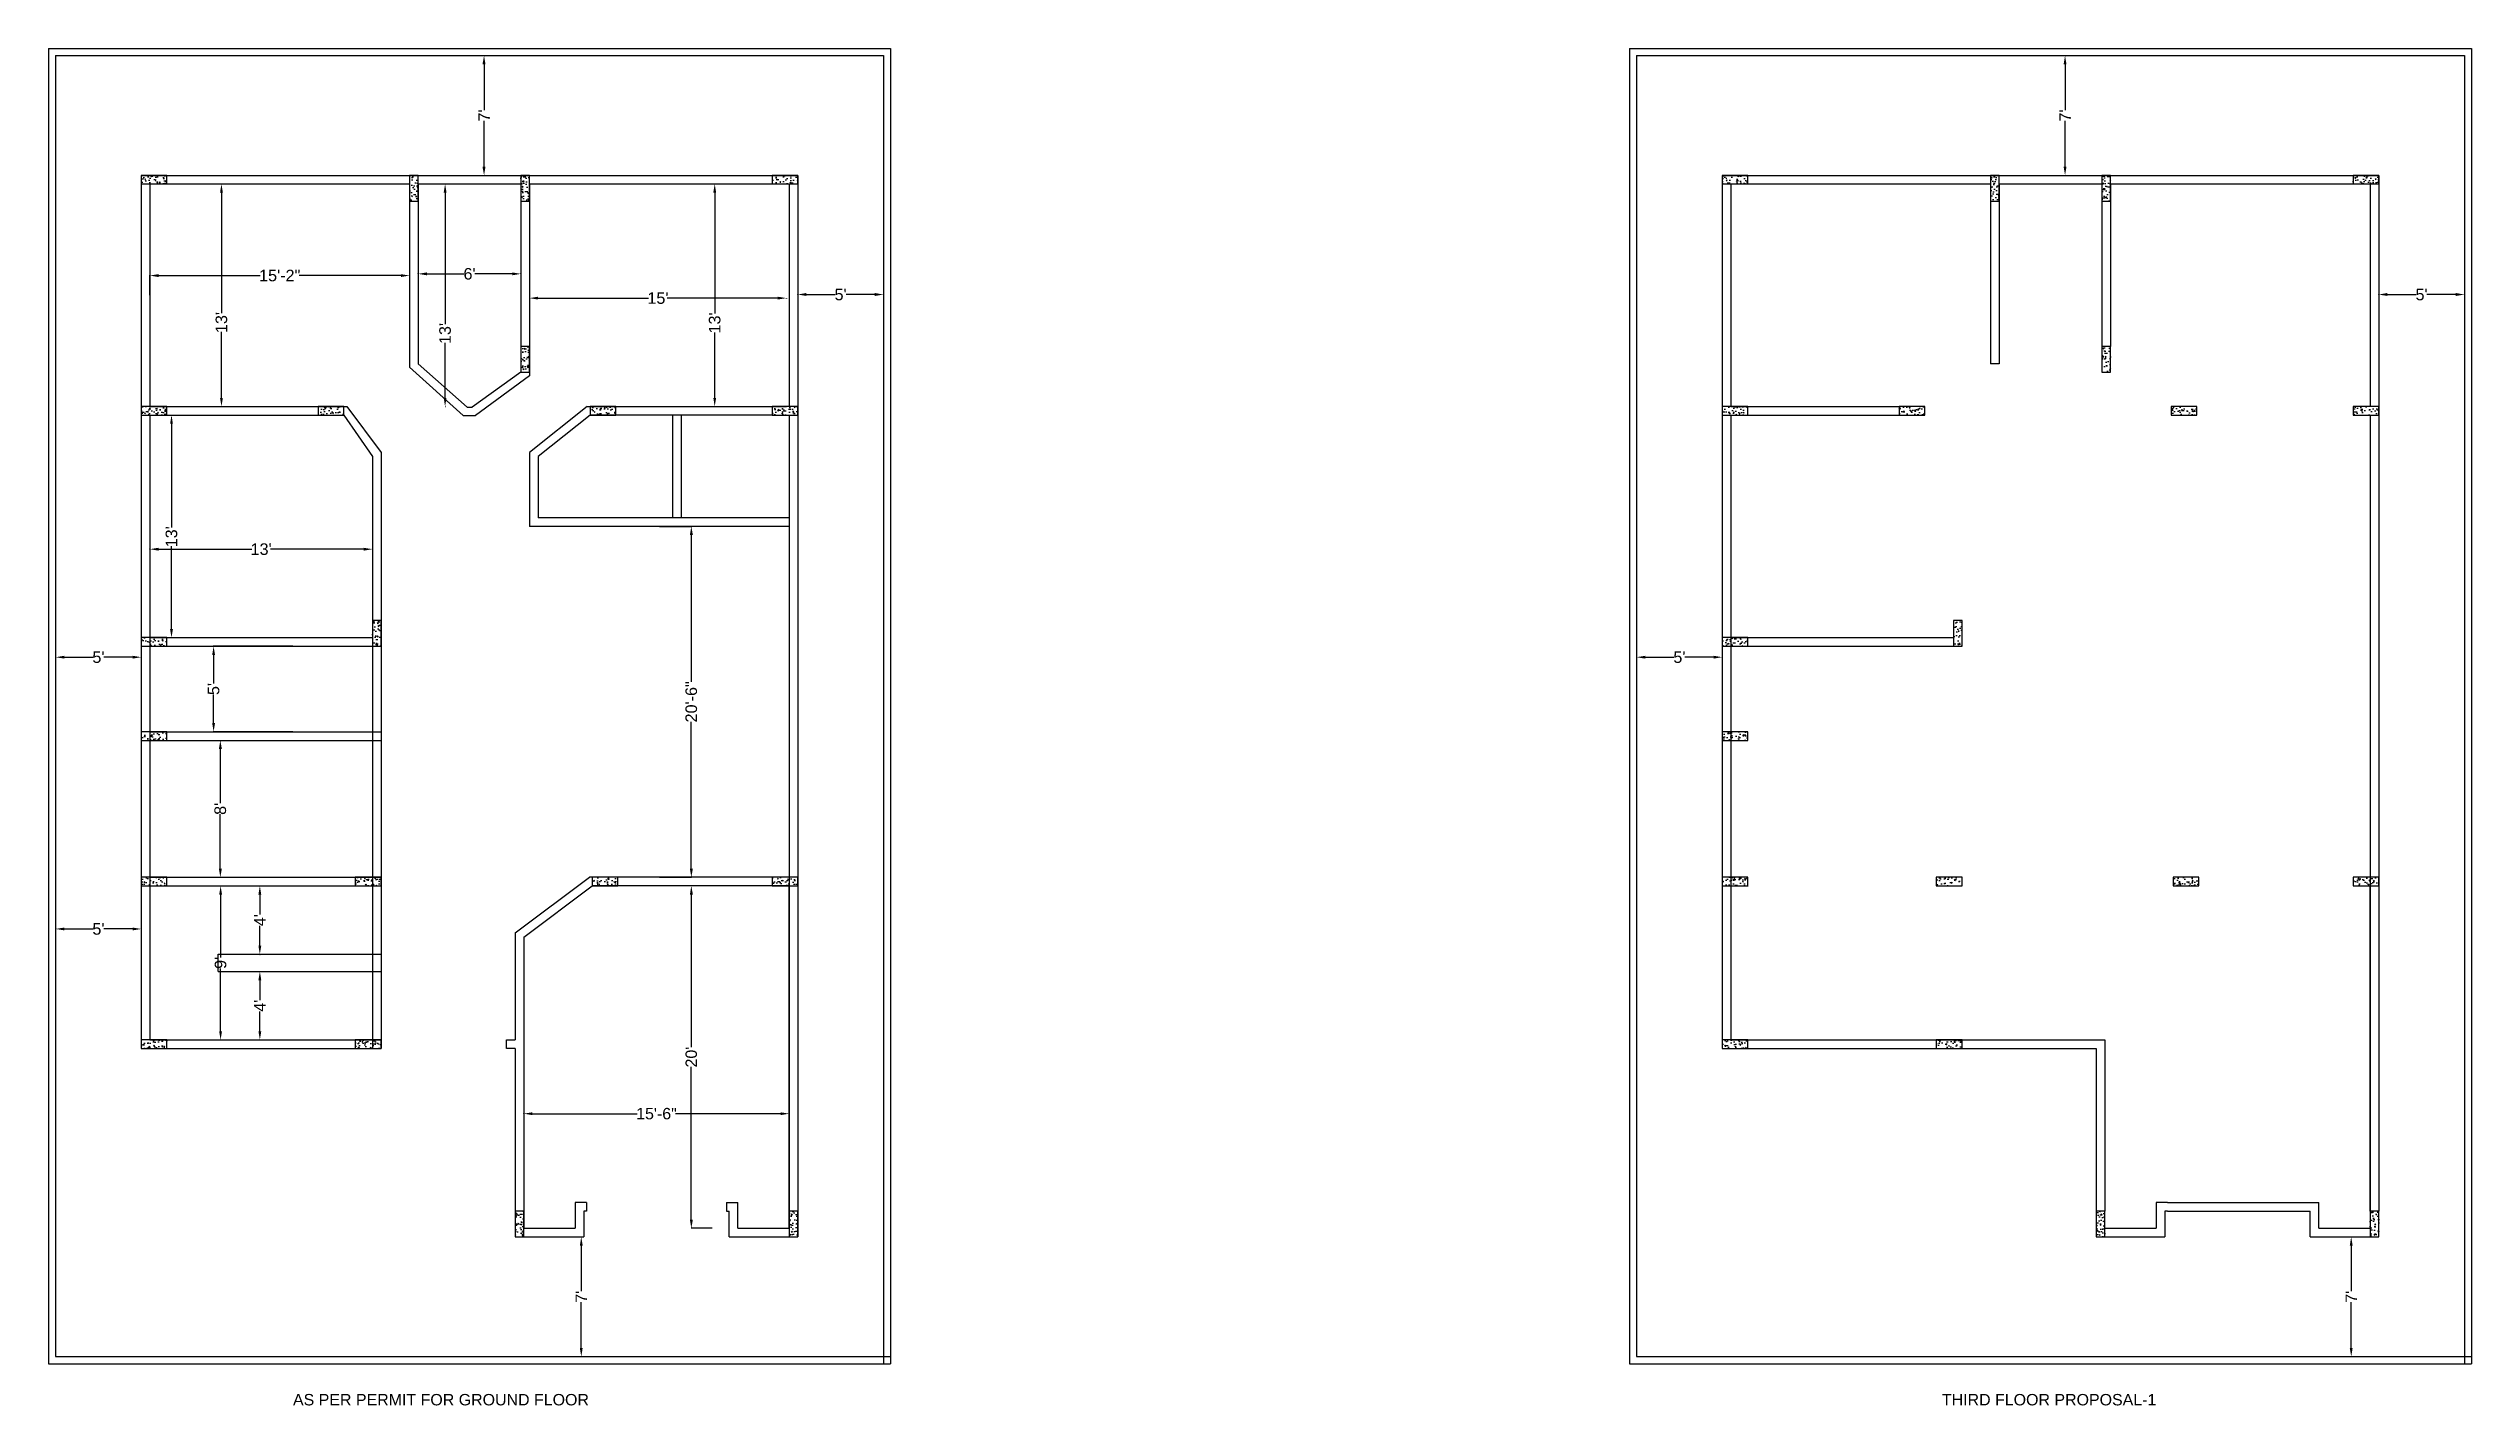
# Model space of a CAD drawing. Header units: inches. Extents: x 213 to 1911, y -251 to 700.
import ezdxf

# ---------------------------------------------------------------- set-up
doc = ezdxf.new("R2010")
doc.units = ezdxf.units.IN
doc.header["$MEASUREMENT"] = 0
for name, color, linetype in [('colums', 1, 'Continuous'), ('text', 3, 'Continuous'), ('walls', 8, 'Continuous')]:
    doc.layers.add(name, color=color, linetype=linetype)
doc.styles.get("Standard").update_dxf_attribs({"font": 'arial.ttf', "height": 8})
doc.dimstyles.get("Standard").update_dxf_attribs({"dimtxt": 8.125, "dimasz": 6.125, "dimexe": 0.18, "dimexo": 0.0625, "dimgap": 0.09, "dimtad": 0, "dimtoh": 1, "dimdec": 1, "dimzin": 0, "dimdsep": 46, "dimlunit": 4, "dimtxsty": 'Standard', "dimcen": 0.09, "dimadec": 0, "dimazin": 0, "dimtfac": 1, "dimtdec": 1, "dimtofl": 0, "dimtmove": 0, "dimatfit": 3, "dimfxl": 1, "dimtolj": 1, "dimtzin": 0, "dimarcsym": 0})

# ---------------------------------------------------------------- blocks, each defined once
blk = doc.blocks.new('*D1')
at = {"color": 0, "lineweight": -2, "transparency": 16777216}
for p, q in [((518.5, 695.4), (518.6, 695.4)), ((518.5, 689.3), (518.5, 657.2)), ((518.5, 617.5), (518.5, 649.6)), ((518.5, 611.4), (518.6, 611.4))]:
    blk.add_line(p, q, dxfattribs=at)
at = {"color": 0, "transparency": 16777216}
for points in [[(517.4, 689.3), (519.5, 689.3), (518.5, 695.4)], [(517.4, 617.5), (519.5, 617.5), (518.5, 611.4)]]:
    blk.add_solid(points, dxfattribs=at)
at = {"layer": 'Defpoints', "color": 0, "transparency": 16777216}
for p in [(518.5, 695.4), (518.5, 695.4), (518.5, 611.4)]:
    blk.add_point(p, dxfattribs=at)
at = {"color": 0, "transparency": 16777216, "insert": (518.5, 653.4), "char_height": 8.12, "attachment_point": 5, "rotation": 90}
blk.add_mtext("\\A1;7'", dxfattribs=at)
blk = doc.blocks.new('*D2')
at = {"color": 0, "lineweight": -2, "transparency": 16777216}
for p, q in [((334.5, 605.4), (334.7, 605.4)), ((334.5, 599.3), (334.5, 514.9)), ((334.5, 455.5), (334.5, 501.7)), ((334.5, 449.4), (334.7, 449.4))]:
    blk.add_line(p, q, dxfattribs=at)
at = {"color": 0, "transparency": 16777216}
for points in [[(333.5, 599.3), (335.5, 599.3), (334.5, 605.4)], [(333.5, 455.5), (335.5, 455.5), (334.5, 449.4)]]:
    blk.add_solid(points, dxfattribs=at)
at = {"layer": 'Defpoints', "color": 0, "transparency": 16777216}
for p in [(334.5, 605.4), (334.5, 449.4), (334.5, 449.4)]:
    blk.add_point(p, dxfattribs=at)
at = {"color": 0, "transparency": 16777216, "insert": (334.5, 508.3), "char_height": 8.12, "attachment_point": 5, "rotation": 90}
blk.add_mtext("\\A1;13'", dxfattribs=at)
blk = doc.blocks.new('*D3')
at = {"color": 0, "lineweight": -2, "transparency": 16777216}
for p, q in [((284.3, 527.5), (284.3, 541.4)), ((290.4, 541.2), (361.6, 541.2)), ((460.2, 541.2), (389, 541.2)), ((466.3, 541.2), (466.3, 541.4))]:
    blk.add_line(p, q, dxfattribs=at)
at = {"color": 0, "transparency": 16777216}
for points in [[(290.4, 542.2), (290.4, 540.2), (284.3, 541.2)], [(460.2, 542.2), (460.2, 540.2), (466.3, 541.2)]]:
    blk.add_solid(points, dxfattribs=at)
at = {"layer": 'Defpoints', "color": 0, "transparency": 16777216}
for p in [(284.3, 527.4), (466.3, 541.2), (466.3, 541.2)]:
    blk.add_point(p, dxfattribs=at)
at = {"color": 0, "transparency": 16777216, "insert": (375.3, 541.2), "char_height": 8.12, "attachment_point": 5}
blk.add_mtext('\\A1;15\'-2"', dxfattribs=at)
blk = doc.blocks.new('*D4')
at = {"color": 0, "lineweight": -2, "transparency": 16777216}
for p, q in [((680, 605.4), (679.9, 605.4)), ((680.1, 599.3), (680.1, 514.6)), ((680.1, 455.5), (680.1, 501.4)), ((680, 449.4), (679.9, 449.4))]:
    blk.add_line(p, q, dxfattribs=at)
at = {"color": 0, "transparency": 16777216}
for points in [[(679.1, 599.3), (681.1, 599.3), (680.1, 605.4)], [(679.1, 455.5), (681.1, 455.5), (680.1, 449.4)]]:
    blk.add_solid(points, dxfattribs=at)
at = {"layer": 'Defpoints', "color": 0, "transparency": 16777216}
for p in [(680.1, 605.4), (680.1, 449.4), (680.1, 449.4)]:
    blk.add_point(p, dxfattribs=at)
at = {"color": 0, "transparency": 16777216, "insert": (680.1, 508), "char_height": 8.12, "attachment_point": 5, "rotation": 90}
blk.add_mtext("\\A1;13'", dxfattribs=at)
blk = doc.blocks.new('*D5')
at = {"color": 0, "lineweight": -2, "transparency": 16777216}
for p, q in [((550.3, 525.5), (550.3, 525.6)), ((556.4, 525.4), (633.7, 525.4)), ((724.2, 525.4), (646.9, 525.4)), ((730.3, 525.4), (730.3, 525.2))]:
    blk.add_line(p, q, dxfattribs=at)
at = {"color": 0, "transparency": 16777216}
for points in [[(556.4, 526.4), (556.4, 524.4), (550.3, 525.4)], [(724.2, 526.4), (724.2, 524.4), (730.3, 525.4)]]:
    blk.add_solid(points, dxfattribs=at)
at = {"layer": 'Defpoints', "color": 0, "transparency": 16777216}
for p in [(550.3, 525.4), (550.3, 525.4), (730.3, 525.4)]:
    blk.add_point(p, dxfattribs=at)
at = {"color": 0, "transparency": 16777216, "insert": (640.3, 525.4), "char_height": 8.12, "attachment_point": 5}
blk.add_mtext("\\A1;15'", dxfattribs=at)
blk = doc.blocks.new('*D6')
at = {"color": 0, "lineweight": -2, "transparency": 16777216}
for p, q in [((472.3, 542.5), (472.3, 542.6)), ((478.4, 542.4), (504.4, 542.4)), ((538.2, 542.4), (512.1, 542.4)), ((544.3, 542.5), (544.3, 542.6))]:
    blk.add_line(p, q, dxfattribs=at)
at = {"color": 0, "transparency": 16777216}
for points in [[(478.4, 543.4), (478.4, 541.4), (472.3, 542.4)], [(538.2, 543.4), (538.2, 541.4), (544.3, 542.4)]]:
    blk.add_solid(points, dxfattribs=at)
at = {"layer": 'Defpoints', "color": 0, "transparency": 16777216}
for p in [(472.3, 542.4), (544.3, 542.4), (544.3, 542.4)]:
    blk.add_point(p, dxfattribs=at)
at = {"color": 0, "transparency": 16777216, "insert": (508.3, 542.4), "char_height": 8.12, "attachment_point": 5}
blk.add_mtext("\\A1;6'", dxfattribs=at)
blk = doc.blocks.new('*D7')
at = {"color": 0, "lineweight": -2, "transparency": 16777216}
for p, q in [((491.2, 599.3), (491.2, 507.2)), ((491.3, 605.4), (491.4, 605.4)), ((491.2, 455.5), (491.2, 494)), ((491.3, 449.4), (491.4, 449.4))]:
    blk.add_line(p, q, dxfattribs=at)
at = {"color": 0, "transparency": 16777216}
for points in [[(490.2, 599.3), (492.2, 599.3), (491.2, 605.4)], [(490.2, 455.5), (492.2, 455.5), (491.2, 449.4)]]:
    blk.add_solid(points, dxfattribs=at)
at = {"layer": 'Defpoints', "color": 0, "transparency": 16777216}
for p in [(491.2, 605.4), (491.2, 449.4), (491.2, 449.4)]:
    blk.add_point(p, dxfattribs=at)
at = {"color": 0, "transparency": 16777216, "insert": (491.2, 500.6), "char_height": 8.12, "attachment_point": 5, "rotation": 90}
blk.add_mtext("\\A1;13'", dxfattribs=at)
blk = doc.blocks.new('*D8')
at = {"color": 0, "lineweight": -2, "transparency": 16777216}
for p, q in [((738.3, 528), (738.3, 528.1)), ((744.4, 527.9), (764.5, 527.9)), ((792.2, 527.9), (772.1, 527.9)), ((798.3, 528), (798.3, 528.1))]:
    blk.add_line(p, q, dxfattribs=at)
at = {"color": 0, "transparency": 16777216}
for points in [[(744.4, 529), (744.4, 526.9), (738.3, 527.9)], [(792.2, 529), (792.2, 526.9), (798.3, 527.9)]]:
    blk.add_solid(points, dxfattribs=at)
at = {"layer": 'Defpoints', "color": 0, "transparency": 16777216}
for p in [(738.3, 527.9), (798.3, 527.9), (798.3, 527.9)]:
    blk.add_point(p, dxfattribs=at)
at = {"color": 0, "transparency": 16777216, "insert": (768.3, 527.9), "char_height": 8.12, "attachment_point": 5}
blk.add_mtext("\\A1;5'", dxfattribs=at)
blk = doc.blocks.new('*D9')
at = {"color": 0, "lineweight": -2, "transparency": 16777216}
for p, q in [((218.3, 83.3), (218.3, 83.4)), ((224.4, 83.2), (244.5, 83.2)), ((272.2, 83.2), (252.1, 83.2)), ((278.3, 83.3), (278.3, 83.4))]:
    blk.add_line(p, q, dxfattribs=at)
at = {"color": 0, "transparency": 16777216}
for points in [[(224.4, 84.2), (224.4, 82.2), (218.3, 83.2)], [(272.2, 84.2), (272.2, 82.2), (278.3, 83.2)]]:
    blk.add_solid(points, dxfattribs=at)
at = {"layer": 'Defpoints', "color": 0, "transparency": 16777216}
for p in [(218.3, 83.2), (218.3, 83.2), (278.3, 83.2)]:
    blk.add_point(p, dxfattribs=at)
at = {"color": 0, "transparency": 16777216, "insert": (248.3, 83.2), "char_height": 8.12, "attachment_point": 5}
blk.add_mtext("\\A1;5'", dxfattribs=at)
blk = doc.blocks.new('*D10')
at = {"color": 0, "lineweight": -2, "transparency": 16777216}
for p, q in [((299.6, 443.4), (299.7, 443.4)), ((299.5, 437.3), (299.5, 364.7)), ((299.5, 293.5), (299.5, 351.5)), ((299.6, 287.4), (299.7, 287.4))]:
    blk.add_line(p, q, dxfattribs=at)
at = {"color": 0, "transparency": 16777216}
for points in [[(298.5, 437.3), (300.5, 437.3), (299.5, 443.4)], [(298.5, 293.5), (300.5, 293.5), (299.5, 287.4)]]:
    blk.add_solid(points, dxfattribs=at)
at = {"layer": 'Defpoints', "color": 0, "transparency": 16777216}
for p in [(299.5, 443.4), (299.5, 287.4), (299.5, 287.4)]:
    blk.add_point(p, dxfattribs=at)
at = {"color": 0, "transparency": 16777216, "insert": (299.5, 358.1), "char_height": 8.12, "attachment_point": 5, "rotation": 90}
blk.add_mtext("\\A1;13'", dxfattribs=at)
blk = doc.blocks.new('*D11')
at = {"color": 0, "lineweight": -2, "transparency": 16777216}
for p, q in [((218.3, 275.4), (218.3, 273.5)), ((224.4, 273.7), (244.5, 273.7)), ((272.2, 273.7), (252.1, 273.7)), ((278.3, 275.4), (278.3, 273.5))]:
    blk.add_line(p, q, dxfattribs=at)
at = {"color": 0, "transparency": 16777216}
for points in [[(224.4, 274.7), (224.4, 272.7), (218.3, 273.7)], [(272.2, 274.7), (272.2, 272.7), (278.3, 273.7)]]:
    blk.add_solid(points, dxfattribs=at)
at = {"layer": 'Defpoints', "color": 0, "transparency": 16777216}
for p in [(218.3, 275.4), (278.3, 275.4), (278.3, 273.7)]:
    blk.add_point(p, dxfattribs=at)
at = {"color": 0, "transparency": 16777216, "insert": (248.3, 273.7), "char_height": 8.12, "attachment_point": 5}
blk.add_mtext("\\A1;5'", dxfattribs=at)
blk = doc.blocks.new('*D12')
at = {"color": 0, "lineweight": -2, "transparency": 16777216}
for p, q in [((284.3, 349.5), (284.3, 349.6)), ((290.4, 349.4), (355.7, 349.4)), ((434.2, 349.4), (368.9, 349.4)), ((440.3, 349.5), (440.3, 349.6))]:
    blk.add_line(p, q, dxfattribs=at)
at = {"color": 0, "transparency": 16777216}
for points in [[(290.4, 350.4), (290.4, 348.4), (284.3, 349.4)], [(434.2, 350.4), (434.2, 348.4), (440.3, 349.4)]]:
    blk.add_solid(points, dxfattribs=at)
at = {"layer": 'Defpoints', "color": 0, "transparency": 16777216}
for p in [(284.3, 349.4), (440.3, 349.4), (440.3, 349.4)]:
    blk.add_point(p, dxfattribs=at)
at = {"color": 0, "transparency": 16777216, "insert": (362.3, 349.4), "char_height": 8.12, "attachment_point": 5}
blk.add_mtext("\\A1;13'", dxfattribs=at)
blk = doc.blocks.new('COLUM')
at = {"ltscale": 10}
h = blk.add_hatch(dxfattribs=at)
h.set_pattern_fill('AR-CONC', color=256)
h.set_pattern_definition([(50, (-285.2933, -607.4194), (7.1726, -0.62752), [0.75, -8.25]), (355, (-285.293, -607.4194), (-1.38751, 7.52192), [0.6, -6.6]), (100.4514, (-284.6956, -607.472), (5.78509, 6.8944), [0.6374, -7.01142]), (46.1842, (-285.293, -605.419), (10.67241, -1.65519), [1.125, -12.375]), (96.6356, (-284.404, -605.557), (9.34662, 9.74119), [0.9561, -10.51714]), (351.1842, (-285.293, -605.419), (9.34662, 9.74119), [0.9, -9.9]), (21, (-284.2933, -605.9194), (5.96907, -4.02619), [0.75, -8.25]), (326, (-284.293, -605.9194), (2.43315, 7.2515), [0.6, -6.6]), (71.4514, (-283.796, -606.255), (8.402224, 3.22531), [0.6374, -7.01142]), (37.5, (-285.2933, -607.4194), (0.121599, 3.328939), [0, -6.52, 0, -6.7, 0, -6.625]), (7.5, (-285.2933, -607.4194), (2.630695, 3.944117), [0, -3.82, 0, -6.37, 0, -2.525]), (327.5, (-287.5233, -607.4194), (5.338224, -0.225549), [0, -2.5, 0, -7.8, 0, -10.35]), (317.5, (-288.5233, -607.4194), (5.831862, 1.00105), [0, -3.25, 0, -5.18, 0, -7.35])])
h.paths.add_polyline_path([(-9, 3), (-9, -3), (9, -3), (9, 3)])
blk.add_lwpolyline([(-9, -3), (9, -3), (9, 3), (-9, 3)], close=True)
blk = doc.blocks.new('*D14')
at = {"color": 0, "lineweight": -2, "transparency": 16777216}
for p, q in [((384.5, 281.4), (328.8, 281.4)), ((329, 275.3), (329, 255.2)), ((329, 227.5), (329, 247.6)), ((384.5, 221.4), (328.8, 221.4))]:
    blk.add_line(p, q, dxfattribs=at)
at = {"color": 0, "transparency": 16777216}
for points in [[(328, 275.3), (330, 275.3), (329, 281.4)], [(328, 227.5), (330, 227.5), (329, 221.4)]]:
    blk.add_solid(points, dxfattribs=at)
at = {"layer": 'Defpoints', "color": 0, "transparency": 16777216}
for p in [(384.6, 281.4), (329, 221.4), (384.6, 221.4)]:
    blk.add_point(p, dxfattribs=at)
at = {"color": 0, "transparency": 16777216, "insert": (329, 251.4), "char_height": 8.12, "attachment_point": 5, "rotation": 90}
blk.add_mtext("\\A1;5'", dxfattribs=at)
blk = doc.blocks.new('*D15')
at = {"color": 0, "lineweight": -2, "transparency": 16777216}
for p, q in [((333.7, 209.3), (333.7, 171.3)), ((333.8, 215.4), (333.9, 215.4)), ((333.7, 125.5), (333.7, 163.6)), ((333.8, 119.4), (333.9, 119.4))]:
    blk.add_line(p, q, dxfattribs=at)
at = {"color": 0, "transparency": 16777216}
for points in [[(332.7, 209.3), (334.8, 209.3), (333.7, 215.4)], [(332.7, 125.5), (334.8, 125.5), (333.7, 119.4)]]:
    blk.add_solid(points, dxfattribs=at)
at = {"layer": 'Defpoints', "color": 0, "transparency": 16777216}
for p in [(333.7, 215.4), (333.7, 119.4), (333.7, 119.4)]:
    blk.add_point(p, dxfattribs=at)
at = {"color": 0, "transparency": 16777216, "insert": (333.7, 167.4), "char_height": 8.12, "attachment_point": 5, "rotation": 90}
blk.add_mtext("\\A1;8'", dxfattribs=at)
blk = doc.blocks.new('*D16')
at = {"color": 0, "lineweight": -2, "transparency": 16777216}
for p, q in [((333.9, 107.3), (333.9, 63.2)), ((334, 113.4), (334.1, 113.4)), ((333.9, 11.5), (333.9, 55.6)), ((334, 5.4), (334.1, 5.4))]:
    blk.add_line(p, q, dxfattribs=at)
at = {"color": 0, "transparency": 16777216}
for points in [[(332.9, 107.3), (334.9, 107.3), (333.9, 113.4)], [(332.9, 11.5), (334.9, 11.5), (333.9, 5.4)]]:
    blk.add_solid(points, dxfattribs=at)
at = {"layer": 'Defpoints', "color": 0, "transparency": 16777216}
for p in [(333.9, 113.4), (333.9, 5.4), (333.9, 5.4)]:
    blk.add_point(p, dxfattribs=at)
at = {"color": 0, "transparency": 16777216, "insert": (333.9, 59.4), "char_height": 8.12, "attachment_point": 5, "rotation": 90}
blk.add_mtext("\\A1;9'", dxfattribs=at)
blk = doc.blocks.new('*D17')
at = {"color": 0, "lineweight": -2, "transparency": 16777216}
for p, q in [((361.4, 107.3), (361.4, 93.4)), ((361.5, 113.4), (361.6, 113.4)), ((361.4, 71.5), (361.4, 85.4)), ((361.5, 65.4), (361.6, 65.4))]:
    blk.add_line(p, q, dxfattribs=at)
at = {"color": 0, "transparency": 16777216}
for points in [[(360.4, 107.3), (362.4, 107.3), (361.4, 113.4)], [(360.4, 71.5), (362.4, 71.5), (361.4, 65.4)]]:
    blk.add_solid(points, dxfattribs=at)
at = {"layer": 'Defpoints', "color": 0, "transparency": 16777216}
for p in [(361.4, 113.4), (361.4, 113.4), (361.4, 65.4)]:
    blk.add_point(p, dxfattribs=at)
at = {"color": 0, "transparency": 16777216, "insert": (361.4, 89.4), "char_height": 8.12, "attachment_point": 5, "rotation": 90}
blk.add_mtext("\\A1;4'", dxfattribs=at)
blk = doc.blocks.new('*D18')
at = {"color": 0, "lineweight": -2, "transparency": 16777216}
for p, q in [((361.5, 53.4), (361.6, 53.4)), ((361.4, 47.3), (361.4, 33.4)), ((361.4, 11.5), (361.4, 25.4)), ((361.5, 5.4), (361.6, 5.4))]:
    blk.add_line(p, q, dxfattribs=at)
at = {"color": 0, "transparency": 16777216}
for points in [[(360.4, 47.3), (362.4, 47.3), (361.4, 53.4)], [(360.4, 11.5), (362.4, 11.5), (361.4, 5.4)]]:
    blk.add_solid(points, dxfattribs=at)
at = {"layer": 'Defpoints', "color": 0, "transparency": 16777216}
for p in [(361.4, 53.4), (361.4, 5.4), (361.4, 5.4)]:
    blk.add_point(p, dxfattribs=at)
at = {"color": 0, "transparency": 16777216, "insert": (361.4, 29.4), "char_height": 8.12, "attachment_point": 5, "rotation": 90}
blk.add_mtext("\\A1;4'", dxfattribs=at)
blk = doc.blocks.new('*D19')
at = {"color": 0, "lineweight": -2, "transparency": 16777216}
for p, q in [((641.4, 365.4), (663.9, 365.4)), ((663.7, 359.3), (663.7, 256.5)), ((663.7, 125.5), (663.7, 228.3)), ((641.4, 119.4), (663.9, 119.4))]:
    blk.add_line(p, q, dxfattribs=at)
at = {"color": 0, "transparency": 16777216}
for points in [[(662.7, 359.3), (664.8, 359.3), (663.7, 365.4)], [(662.7, 125.5), (664.8, 125.5), (663.7, 119.4)]]:
    blk.add_solid(points, dxfattribs=at)
at = {"layer": 'Defpoints', "color": 0, "transparency": 16777216}
for p in [(641.3, 365.4), (641.3, 119.4), (663.7, 119.4)]:
    blk.add_point(p, dxfattribs=at)
at = {"color": 0, "transparency": 16777216, "insert": (663.7, 242.4), "char_height": 8.12, "attachment_point": 5, "rotation": 90}
blk.add_mtext('\\A1;20\'-6"', dxfattribs=at)
blk = doc.blocks.new('*D20')
at = {"color": 0, "lineweight": -2, "transparency": 16777216}
for p, q in [((584.6, -132.6), (586.8, -132.6)), ((586.6, -138.7), (586.6, -170.8)), ((586.6, -210.5), (586.6, -178.3)), ((584.6, -216.6), (586.8, -216.6))]:
    blk.add_line(p, q, dxfattribs=at)
at = {"color": 0, "transparency": 16777216}
for points in [[(585.6, -138.7), (587.6, -138.7), (586.6, -132.6)], [(585.6, -210.5), (587.6, -210.5), (586.6, -216.6)]]:
    blk.add_solid(points, dxfattribs=at)
at = {"layer": 'Defpoints', "color": 0, "transparency": 16777216}
for p in [(584.6, -132.6), (584.6, -216.6), (586.6, -216.6)]:
    blk.add_point(p, dxfattribs=at)
at = {"color": 0, "transparency": 16777216, "insert": (586.6, -174.6), "char_height": 8, "attachment_point": 5, "rotation": 90}
blk.add_mtext("\\A1;7'", dxfattribs=at)
blk = doc.blocks.new('*D22')
at = {"color": 0, "lineweight": -2, "transparency": 16777216}
for p, q in [((1626.2, 695.4), (1626.4, 695.4)), ((1626.2, 689.3), (1626.2, 657.2)), ((1626.2, 617.5), (1626.2, 649.6)), ((1626.2, 611.4), (1626.4, 611.4))]:
    blk.add_line(p, q, dxfattribs=at)
at = {"color": 0, "transparency": 16777216}
for points in [[(1625.2, 689.3), (1627.2, 689.3), (1626.2, 695.4)], [(1625.2, 617.5), (1627.2, 617.5), (1626.2, 611.4)]]:
    blk.add_solid(points, dxfattribs=at)
at = {"layer": 'Defpoints', "color": 0, "transparency": 16777216}
for p in [(1626.2, 695.4), (1626.2, 695.4), (1626.2, 611.4)]:
    blk.add_point(p, dxfattribs=at)
at = {"color": 0, "transparency": 16777216, "insert": (1626.2, 653.4), "char_height": 8.12, "attachment_point": 5, "rotation": 90}
blk.add_mtext("\\A1;7'", dxfattribs=at)
blk = doc.blocks.new('*D21')
at = {"color": 0, "lineweight": -2, "transparency": 16777216}
for p, q in [((1846, 528), (1846, 528.1)), ((1852.1, 527.9), (1872.2, 527.9)), ((1899.9, 527.9), (1879.8, 527.9)), ((1906, 528), (1906, 528.1))]:
    blk.add_line(p, q, dxfattribs=at)
at = {"color": 0, "transparency": 16777216}
for points in [[(1852.1, 529), (1852.1, 526.9), (1846, 527.9)], [(1899.9, 529), (1899.9, 526.9), (1906, 527.9)]]:
    blk.add_solid(points, dxfattribs=at)
at = {"layer": 'Defpoints', "color": 0, "transparency": 16777216}
for p in [(1846, 527.9), (1906, 527.9), (1906, 527.9)]:
    blk.add_point(p, dxfattribs=at)
at = {"color": 0, "transparency": 16777216, "insert": (1876, 527.9), "char_height": 8.12, "attachment_point": 5}
blk.add_mtext("\\A1;5'", dxfattribs=at)
blk = doc.blocks.new('*D23')
at = {"color": 0, "lineweight": -2, "transparency": 16777216}
for p, q in [((1326, 275.4), (1326, 273.5)), ((1332.1, 273.7), (1352.2, 273.7)), ((1379.9, 273.7), (1359.8, 273.7)), ((1386, 275.4), (1386, 273.5))]:
    blk.add_line(p, q, dxfattribs=at)
at = {"color": 0, "transparency": 16777216}
for points in [[(1332.1, 274.7), (1332.1, 272.7), (1326, 273.7)], [(1379.9, 274.7), (1379.9, 272.7), (1386, 273.7)]]:
    blk.add_solid(points, dxfattribs=at)
at = {"layer": 'Defpoints', "color": 0, "transparency": 16777216}
for p in [(1326, 275.4), (1386, 275.4), (1386, 273.7)]:
    blk.add_point(p, dxfattribs=at)
at = {"color": 0, "transparency": 16777216, "insert": (1356, 273.7), "char_height": 8.12, "attachment_point": 5}
blk.add_mtext("\\A1;5'", dxfattribs=at)
blk = doc.blocks.new('*D24')
at = {"color": 0, "lineweight": -2, "transparency": 16777216}
for p, q in [((546.3, -46.3), (546.3, -46.1)), ((552.4, -46.3), (625.8, -46.3)), ((726.2, -46.3), (652.7, -46.3)), ((732.3, -46.3), (732.3, -46.1))]:
    blk.add_line(p, q, dxfattribs=at)
at = {"color": 0, "transparency": 16777216}
for points in [[(552.4, -45.3), (552.4, -47.3), (546.3, -46.3)], [(726.2, -45.3), (726.2, -47.3), (732.3, -46.3)]]:
    blk.add_solid(points, dxfattribs=at)
at = {"layer": 'Defpoints', "color": 0, "transparency": 16777216}
for p in [(546.3, -46.3), (732.3, -46.3), (732.3, -46.3)]:
    blk.add_point(p, dxfattribs=at)
at = {"color": 0, "transparency": 16777216, "insert": (639.3, -46.3), "char_height": 8, "attachment_point": 5}
blk.add_mtext('\\A1;15\'-6"', dxfattribs=at)
blk = doc.blocks.new('*D25')
at = {"color": 0, "lineweight": -2, "transparency": 16777216}
for p, q in [((678.4, 113.4), (663.6, 113.4)), ((663.7, 107.3), (663.7, 0.4)), ((663.7, -120.5), (663.7, -13.5)), ((678.4, -126.6), (663.6, -126.6))]:
    blk.add_line(p, q, dxfattribs=at)
at = {"color": 0, "transparency": 16777216}
for points in [[(662.7, 107.3), (664.8, 107.3), (663.7, 113.4)], [(662.7, -120.5), (664.8, -120.5), (663.7, -126.6)]]:
    blk.add_solid(points, dxfattribs=at)
at = {"layer": 'Defpoints', "color": 0, "transparency": 16777216}
for p in [(678.5, 113.4), (663.7, -126.6), (678.5, -126.6)]:
    blk.add_point(p, dxfattribs=at)
at = {"color": 0, "transparency": 16777216, "insert": (663.7, -6.6), "char_height": 8, "attachment_point": 5, "rotation": 90}
blk.add_mtext("\\A1;20'", dxfattribs=at)
blk = doc.blocks.new('*D26')
at = {"color": 0, "lineweight": -2, "transparency": 16777216}
for p, q in [((1819.1, -132.6), (1826.9, -132.6)), ((1826.7, -138.7), (1826.7, -170.8)), ((1826.7, -210.5), (1826.7, -178.3)), ((1819.1, -216.6), (1826.9, -216.6))]:
    blk.add_line(p, q, dxfattribs=at)
at = {"color": 0, "transparency": 16777216}
for points in [[(1825.7, -138.7), (1827.7, -138.7), (1826.7, -132.6)], [(1825.7, -210.5), (1827.7, -210.5), (1826.7, -216.6)]]:
    blk.add_solid(points, dxfattribs=at)
at = {"layer": 'Defpoints', "color": 0, "transparency": 16777216}
for p in [(1819, -132.6), (1819, -216.6), (1826.7, -216.6)]:
    blk.add_point(p, dxfattribs=at)
at = {"color": 0, "transparency": 16777216, "insert": (1826.7, -174.6), "char_height": 8, "attachment_point": 5, "rotation": 90}
blk.add_mtext("\\A1;7'", dxfattribs=at)

msp = doc.modelspace()

# ---------------------------------------------------------------- hatches: boundary and pattern name
h = msp.add_hatch()
h.set_pattern_fill('AR-CONC', color=256, scale=10)
h.paths.add_polyline_path([(294.29, 611.42), (276.29, 611.42), (276.29, 603.42), (294.29, 603.42)])
h = msp.add_hatch()
h.set_pattern_fill('AR-CONC', color=256, scale=10)
h.paths.add_polyline_path([(294.29, 611.42), (276.29, 611.42), (276.29, 603.42), (294.29, 603.42)])

# ---------------------------------------------------------------- linework, layer by layer
for p, q in [((213.29, 700.42), (803.29, 700.42)), ((213.29, 700.42), (213.29, -221.58)), ((803.29, 700.42), (803.29, -221.58)), ((1321.01, 700.42), (1321.01, -221.58)), ((1321.01, 700.42), (1911.01, 700.42)), ((1911.01, 700.42), (1911.01, -221.58)), ((218.29, 695.42), (218.29, -216.58)), ((218.29, 695.42), (798.29, 695.42)), ((798.29, 695.42), (798.29, -221.58)), ((1326.01, 695.42), (1326.01, -216.58)), ((1326.01, 695.42), (1906.01, 695.42)), ((1906.01, 695.42), (1906.01, -221.58)), ((278.29, 611.42), (278.29, -0.58)), ((278.29, 611.42), (738.29, 611.42)), ((738.29, 611.42), (738.29, -132.58)), ((1386.01, 611.42), (1386.01, -0.58)), ((1386.01, 611.42), (1846.01, 611.42)), ((1846.01, 611.42), (1846.01, -114.58)), ((284.29, 605.42), (284.29, 449.42)), ((284.29, 605.42), (466.29, 605.42)), ((466.29, 605.42), (466.29, 476.93)), ((472.29, 605.42), (472.29, 479.42)), ((472.29, 605.42), (544.29, 605.42)), ((544.29, 605.42), (544.29, 473.42)), ((550.29, 605.42), (550.29, 470.93)), ((550.29, 605.42), (730.29, 605.42)), ((732.29, 605.42), (732.29, 449.42)), ((1392.01, 605.42), (1392.01, 449.42)), ((1392.01, 605.42), (1574.01, 605.42)), ((1574.01, 605.42), (1574.01, 479.42)), ((1580.01, 605.42), (1652.01, 605.42)), ((1580.01, 605.42), (1580.01, 479.42)), ((1652.01, 605.42), (1652.01, 491.42)), ((1658.01, 605.42), (1838.01, 605.42)), ((1658.01, 605.42), (1658.01, 491.42)), ((1840.01, 605.42), (1840.01, 449.42)), ((466.29, 476.93), (503.9, 443.07)), ((472.29, 479.42), (506.54, 449.07)), ((1580.01, 479.42), (1574.01, 479.42)), ((1658.01, 491.42), (1652.01, 491.42)), ((544.29, 473.42), (510.05, 449.07)), ((550.29, 470.93), (512.55, 443.07)), ((284.29, 449.42), (422.37, 449.42)), ((284.29, 443.42), (420.21, 443.42)), ((284.29, 443), (284.29, 5.42)), ((420.21, 443.42), (440.29, 414.4)), ((422.37, 449.42), (446.29, 417.22)), ((503.9, 443.07), (512.55, 443.07)), ((506.54, 449.07), (510.05, 449.07)), ((590.68, 449.42), (550.29, 417.22)), ((592.78, 443.42), (556.29, 414.33)), ((590.68, 449.42), (730.29, 449.42)), ((720.29, 443.42), (592.78, 443.42)), ((732.29, 443.42), (732.29, -132.58)), ((1392.01, 449.42), (1509.92, 449.42)), ((1392.01, 443.42), (1509.92, 443.42)), ((1392.01, 443), (1392.01, 5.42)), ((1840.01, 443.42), (1840.01, -114.58)), ((440.29, 414.4), (440.29, -0.58)), ((446.29, 417.22), (446.29, -0.58)), ((550.29, 417.22), (550.29, 365.42)), ((556.29, 414.33), (556.29, 371.42)), ((732.29, 365.42), (550.29, 365.42)), ((732.29, 371.42), (556.29, 371.42)), ((284.29, 287.42), (440.29, 287.42)), ((284.62, 281.42), (440.29, 281.42)), ((1392.01, 287.42), (1548.01, 287.42)), ((1392.01, 281.42), (1548.01, 281.42)), ((284.29, 221.42), (446.29, 221.42)), ((284.29, 215.42), (446.29, 215.42)), ((284.29, 119.42), (446.29, 119.42)), ((540.29, 80.42), (592.29, 119.42)), ((732.29, 119.42), (592.29, 119.42)), ((284.29, 113.42), (446.29, 113.42)), ((546.29, 77.42), (594.29, 113.42)), ((732.29, 113.42), (594.29, 113.42)), ((732.29, -126.58), (732.29, 113.42)), ((1840.01, -114.58), (1840.01, 113.42)), ((540.29, 80.42), (540.29, 5.42)), ((546.29, 77.42), (546.29, -126.58)), ((332.29, 65.42), (446.29, 65.42)), ((332.29, 53.42), (332.29, 65.42)), ((332.29, 53.42), (446.29, 53.42)), ((284.29, 5.42), (446.29, 5.42)), ((1392.01, 5.42), (1654.01, 5.42)), ((1654.01, 5.42), (1654.01, -114.58)), ((285.76, -0.58), (446.29, -0.58)), ((540.29, -0.58), (540.29, -132.58)), ((1393.48, -0.58), (1648.01, -0.58)), ((1648.01, -0.58), (1648.01, -114.58)), ((582.29, -108.58), (582.29, -126.58)), ((590.29, -108.58), (582.29, -108.58)), ((590.29, -114.58), (588.29, -114.58)), ((588.29, -114.58), (588.29, -132.58)), ((590.29, -108.58), (590.29, -114.58)), ((688.29, -108.58), (696.29, -108.58)), ((688.29, -108.58), (688.29, -114.58)), ((688.29, -114.58), (690.29, -114.58)), ((690.29, -132.58), (690.29, -114.58)), ((696.29, -126.58), (696.29, -108.58)), ((1690.01, -108.58), (1690.01, -126.58)), ((1698.01, -108.58), (1690.01, -108.58)), ((1696.01, -114.58), (1696.01, -132.58)), ((1698.01, -114.58), (1696.01, -114.58)), ((1698.01, -108.58), (1804.01, -108.58)), ((1698.01, -114.58), (1798.01, -114.58)), ((1798.01, -132.58), (1798.01, -114.58)), ((1804.01, -126.58), (1804.01, -108.58)), ((540.29, -132.58), (588.29, -132.58)), ((546.29, -126.58), (582.29, -126.58)), ((690.29, -132.58), (732.29, -132.58)), ((696.29, -126.58), (732.29, -126.58)), ((1654.01, -126.58), (1690.01, -126.58)), ((1654.01, -132.58), (1696.01, -132.58)), ((1798.01, -132.58), (1840.01, -132.58)), ((1804.01, -126.58), (1840.01, -126.58)), ((218.29, -216.58), (278.29, -216.58)), ((278.29, -216.58), (803.29, -216.58)), ((1326.01, -216.58), (1386.01, -216.58)), ((1386.01, -216.58), (1911.01, -216.58)), ((213.29, -221.58), (803.29, -221.58)), ((1321.01, -221.58), (1911.01, -221.58))]:
    msp.add_line(p, q)
msp.add_lwpolyline([(540.29, -0.58), (534.29, -0.58), (534.29, 5.42), (540.29, 5.42)])
at = {"layer": 'walls'}
for p, q in [((650.54, 443.42), (650.54, 371.42)), ((656.54, 443.42), (656.54, 371.42))]:
    msp.add_line(p, q, dxfattribs=at)

# ---------------------------------------------------------------- block references
at = {"layer": 'colums'}
for p in [(287.29, 608.42), (729.29, 608.42), (1395.01, 608.42), (1837.01, 608.42), (287.29, 446.42), (411.21, 446.42), (601.78, 446.42), (729.29, 446.42), (1395.01, 446.42), (1518.92, 446.42), (1709.49, 446.42), (1837.01, 446.42), (287.29, 284.42), (1395.01, 284.42), (287.29, 218.42), (1395.01, 218.42), (287.29, 116.42), (437.29, 116.42), (603.29, 116.42), (729.29, 116.42), (1395.01, 116.42), (1545.01, 116.42), (1711.01, 116.42), (1837.01, 116.42), (287.29, 2.42), (437.29, 2.42), (1395.01, 2.42), (1545.01, 2.42)]:
    msp.add_blockref('COLUM', p, dxfattribs=at)
at = {"layer": 'colums', "rotation": 270}
for p in [(469.29, 602.42), (547.29, 602.42), (1577.01, 602.42), (1655.01, 602.42), (547.29, 482.42), (1655.01, 482.42), (443.29, 290.42), (1551.01, 290.42), (543.29, -123.58), (735.29, -123.58), (1651.01, -123.58), (1843.01, -123.58)]:
    msp.add_blockref('COLUM', p, dxfattribs=at)

# ---------------------------------------------------------------- texts
at = {"layer": 'text', "char_height": 8, "attachment_point": 1}
for s, insert in [('AS PER PERMIT FOR GROUND FLOOR', (384.62, -242.76)), ('THIRD FLOOR PROPOSAL-1', (1539.91, -242.76))]:
    msp.add_mtext_dynamic_manual_height_columns(s, width=294.4887, gutter_width=40, heights=[0], dxfattribs=dict(at, insert=insert))

# ---------------------------------------------------------------- dimensions: what is measured, and where the dimension line sits
for base, p1, p2, angle, picture, middle in [((518.46, 695.42), (518.46, 611.42), (518.46, 695.42), 90, '*D1', (518.46, 653.42)), ((1626.17, 695.42), (1626.17, 611.42), (1626.17, 695.42), 90, '*D22', (1626.17, 653.42)), ((550.29, 525.42), (730.29, 525.42), (550.29, 525.42), 180, '*D5', (640.29, 525.42)), ((663.73, 119.42), (641.29, 365.42), (641.29, 119.42), 90, '*D19', (663.73, 242.42)), ((328.99, 221.42), (384.57, 281.42), (384.57, 221.42), 90, '*D14', (328.99, 251.42)), ((333.73, 119.42), (333.73, 215.42), (333.73, 119.42), 90, '*D15', (333.73, 167.42)), ((333.91, 5.42), (333.91, 113.42), (333.91, 5.42), 90, '*D16', (333.91, 59.42)), ((361.39, 113.42), (361.39, 65.42), (361.39, 113.42), 90, '*D17', (361.39, 89.42)), ((663.73, -126.58), (678.5, 113.42), (678.5, -126.58), 90, '*D25', (663.73, -6.58)), ((361.39, 5.42), (361.39, 53.42), (361.39, 5.42), 90, '*D18', (361.39, 29.42)), ((586.62, -216.58), (584.58, -132.58), (584.58, -216.58), 90, '*D20', (586.62, -174.58)), ((1826.7, -216.58), (1819.01, -132.58), (1819.01, -216.58), 90, '*D26', (1826.7, -174.58))]:
    dim = msp.add_linear_dim(base=base, p1=p1, p2=p2, angle=angle, dimstyle='Standard')
    dim.commit()
    dim.dimension.update_dxf_attribs({"geometry": picture, "text_midpoint": middle})
for base, p1, p2, picture, middle in [((334.48, 449.42), (334.48, 605.42), (334.48, 449.42), '*D2', (334.48, 508.29)), ((491.21, 449.42), (491.21, 605.42), (491.21, 449.42), '*D7', (491.21, 500.55)), ((680.11, 449.42), (680.11, 605.42), (680.11, 449.42), '*D4', (680.11, 508.03)), ((299.5, 287.42), (299.5, 443.42), (299.5, 287.42), '*D10', (299.5, 358.06))]:
    dim = msp.add_linear_dim(base=base, p1=p1, p2=p2, angle=90, dimstyle='Standard')
    dim.commit()
    dim.dimension.update_dxf_attribs({"geometry": picture, "text_midpoint": middle, "dimtype": 160})
for base, p1, p2, picture, middle in [((466.29, 541.18), (284.29, 527.42), (466.29, 541.18), '*D3', (375.29, 541.18)), ((544.29, 542.42), (472.29, 542.42), (544.29, 542.42), '*D6', (508.29, 542.42)), ((798.29, 527.93), (738.29, 527.93), (798.29, 527.93), '*D8', (768.29, 527.93)), ((1906.01, 527.93), (1846.01, 527.93), (1906.01, 527.93), '*D21', (1876.01, 527.93)), ((440.29, 349.42), (284.29, 349.42), (440.29, 349.42), '*D12', (362.29, 349.42)), ((278.29, 273.69), (218.29, 275.42), (278.29, 275.42), '*D11', (248.29, 273.69)), ((1386.01, 273.69), (1326.01, 275.42), (1386.01, 275.42), '*D23', (1356.01, 273.69)), ((218.29, 83.21), (278.29, 83.21), (218.29, 83.21), '*D9', (248.29, 83.21)), ((732.29, -46.33), (546.29, -46.33), (732.29, -46.33), '*D24', (639.29, -46.33))]:
    dim = msp.add_linear_dim(base=base, p1=p1, p2=p2, dimstyle='Standard')
    dim.commit()
    dim.dimension.update_dxf_attribs({"geometry": picture, "text_midpoint": middle})

doc.saveas('drawing.dxf')
